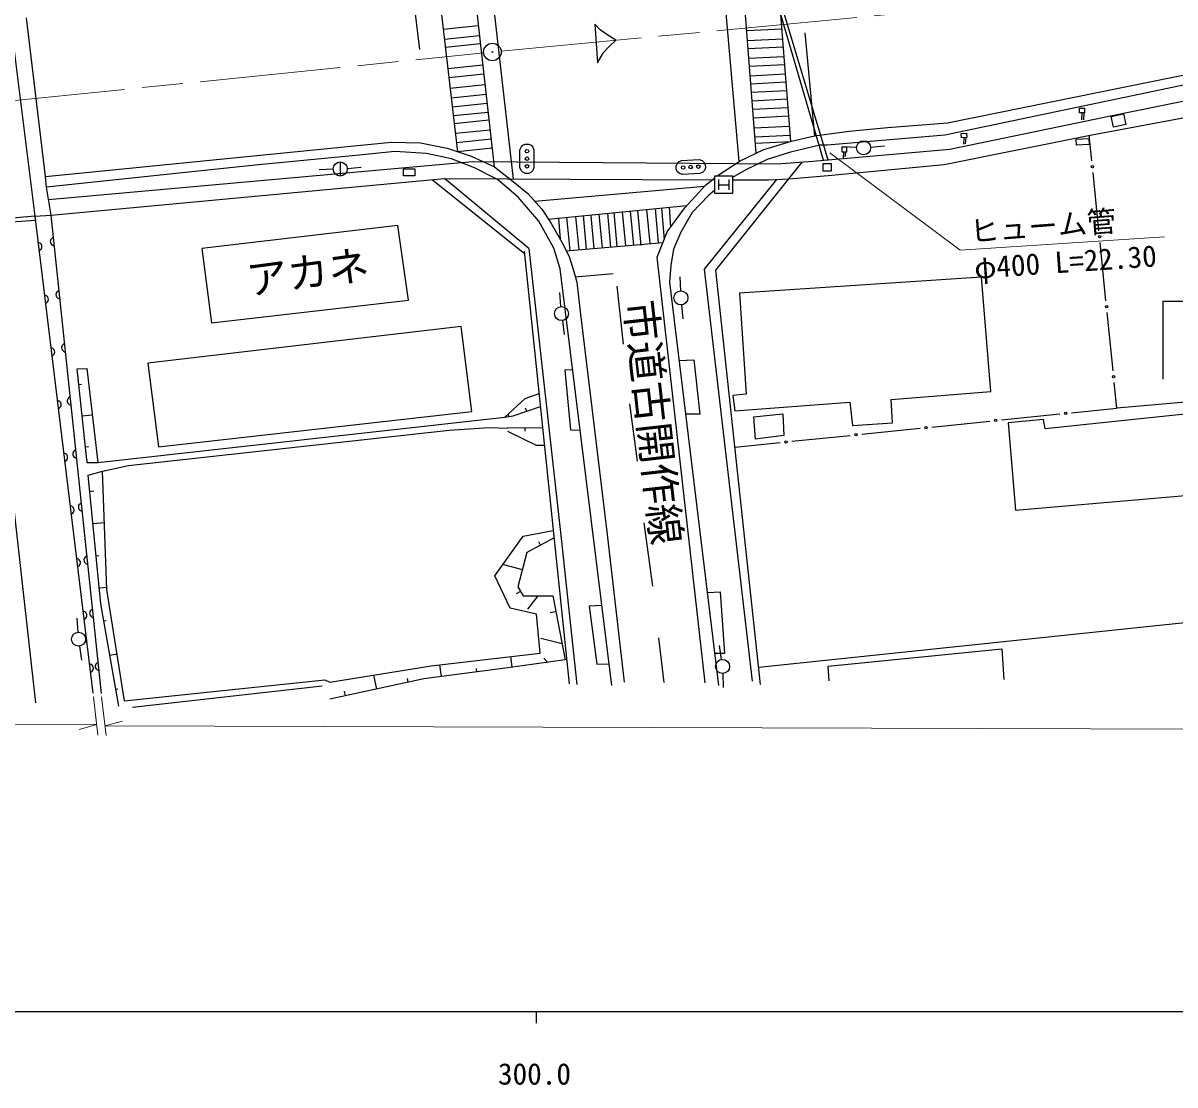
# Model space of a CAD drawing. Units: millimetres, scale not verified. Extents: x 40000 to 680000, y 20000 to 380000.
# Drawn here: x 324181 to 422525, y 198715 to 289403 of the extents above; entities that cross this region are included whole.
import ezdxf
from ezdxf.enums import TextEntityAlignment as Align

# ---------------------------------------------------------------- set-up
doc = ezdxf.new("R2010")
doc.units = ezdxf.units.MM
doc.header["$LTSCALE"] = 1000
doc.linetypes.add('CHAIN', pattern=[18.5, 12, -1.5, 3.5, -1.5])
for name, color, linetype, lineweight in [('M-BGD', 7, 'Continuous', 25), ('M-BMK', 2, 'CHAIN', 13), ('M-BMK-SRVR', 3, 'Continuous', 25), ('M-STR-HTXT', 7, 'Continuous', 13), ('M-STR-STRC', 7, 'Continuous', 25), ('M-TTL-BAND', 7, 'Continuous', 25)]:
    doc.layers.add(name, color=color, linetype=linetype, lineweight=lineweight)
doc.layers.add('M-BMK-HTXT', color=7, linetype='Continuous')
doc.styles.add('ＭＳ ゴシック', font='')
doc.styles.get('ＭＳ ゴシック').set_extended_font_data('MS Gothic')

msp = doc.modelspace()

# ---------------------------------------------------------------- linework, layer by layer
at = {"layer": 'M-BGD'}
for p, q in [((363525, 297916), (366022, 276082)), ((362197, 296737), (364404, 277129)), ((383652, 296561), (385296, 277565)), ((386779, 278297), (385413, 296137)), ((392522, 277679), (386923, 296782)), ((387241, 296600), (392878, 277710)), ((388418, 295803), (389708, 279277)), ((322495, 294585), (325179, 272921)), ((359367, 294715), (361281, 278414)), ((357223, 293705), (358024, 287139)), ((326104, 276284), (324467, 289858)), ((360051, 288885), (363046, 289196)), ((372985, 289303), (373212, 286009)), ((373442, 288821), (372985, 289303)), ((360152, 288023), (363143, 288334)), ((374024, 288421), (373442, 288821)), ((374782, 287926), (374024, 288421)), ((385976, 288774), (388955, 288919)), ((391789, 279778), (390964, 288556)), ((360234, 287331), (363221, 287641)), ((373733, 286894), (374206, 287367)), ((374206, 287367), (374782, 287926)), ((386043, 287909), (389023, 288055)), ((386095, 287230), (389076, 287376)), ((373212, 286009), (373733, 286894)), ((386157, 286413), (389139, 286559)), ((360446, 285526), (363424, 285835)), ((386210, 285728), (389193, 285873)), ((360537, 284744), (363512, 285053)), ((386272, 284908), (389257, 285054)), ((386325, 284223), (389310, 284368)), ((417166, 281514), (433305, 284772)), ((360644, 283832), (363615, 284141)), ((360739, 283024), (363706, 283333)), ((386380, 283498), (389367, 283644)), ((415273, 279829), (434053, 283348)), ((360829, 282257), (363792, 282564)), ((386436, 282772), (389424, 282917)), ((360919, 281493), (363878, 281801)), ((386492, 282048), (389480, 282193)), ((386547, 281321), (389537, 281467)), ((403312, 278621), (417166, 281514)), ((414371, 281727), (414371, 282134)), ((414371, 282134), (414807, 282134)), ((414807, 281727), (414371, 281727)), ((414569, 281727), (414533, 281131)), ((414755, 281727), (414719, 281131)), ((414807, 282134), (414807, 281727)), ((417071, 281423), (418118, 281656)), ((417275, 280506), (417071, 281423)), ((418118, 281656), (418322, 280738)), ((360996, 280837), (363952, 281144)), ((361096, 279984), (364048, 280291)), ((386613, 280461), (389604, 280607)), ((418322, 280738), (417275, 280506)), ((361189, 279198), (364137, 279504)), ((386673, 279678), (389665, 279824)), ((402829, 277321), (415273, 279829)), ((404283, 279980), (404720, 280009)), ((404308, 279604), (404283, 279980)), ((404745, 279633), (404308, 279604)), ((404495, 279616), (404460, 279051)), ((404660, 279628), (404628, 279088)), ((404720, 280009), (404745, 279633)), ((414078, 279485), (415183, 279543)), ((414105, 278964), (414078, 279485)), ((415183, 279543), (415210, 279022)), ((415433, 277621), (415211, 279816)), ((361279, 278425), (364224, 278731)), ((366600, 278566), (366700, 278816)), ((366600, 277066), (366600, 278566)), ((366700, 278816), (366850, 278966)), ((366850, 278966), (367050, 279066)), ((367050, 279066), (367350, 279066)), ((367350, 279066), (367550, 278966)), ((367550, 278966), (367700, 278816)), ((367700, 278816), (367800, 278566)), ((367800, 278566), (367800, 277066)), ((386715, 279135), (389708, 279281)), ((391612, 277599), (403312, 278621)), ((394114, 278389), (394114, 278825)), ((394114, 278825), (394492, 278825)), ((394492, 278389), (394114, 278389)), ((395344, 278782), (394146, 278842)), ((394217, 278389), (394187, 277897)), ((394395, 278389), (394351, 277972)), ((394492, 278825), (394492, 278389)), ((396541, 278808), (397736, 278920)), ((415210, 279022), (414105, 278964)), ((326358, 274342), (362567, 277574)), ((351259, 277539), (351259, 276339)), ((362567, 277574), (388561, 277373)), ((379930, 277187), (380019, 277392)), ((380019, 277392), (380160, 277550)), ((380160, 277550), (380404, 277664)), ((380404, 277664), (381902, 277747)), ((381902, 277747), (382157, 277661)), ((382157, 277661), (382315, 277520)), ((382315, 277520), (382426, 277325)), ((383320, 268291), (390708, 277532)), ((388561, 277373), (391612, 277599)), ((392496, 276766), (392496, 277402)), ((392496, 277402), (393177, 277402)), ((393177, 277402), (393177, 276766)), ((350660, 276910), (349461, 276853)), ((351857, 276989), (353053, 277088)), ((356669, 276342), (356669, 276953)), ((356669, 276953), (357628, 276953)), ((357628, 276953), (357628, 276342)), ((366700, 276816), (366600, 277066)), ((366850, 276666), (366700, 276816)), ((367050, 276566), (366850, 276666)), ((367350, 276566), (367050, 276566)), ((367550, 276666), (367350, 276566)), ((367700, 276816), (367550, 276666)), ((367800, 277066), (367700, 276816)), ((379947, 276887), (379930, 277187)), ((380058, 276693), (379947, 276887)), ((380216, 276552), (380058, 276693)), ((380471, 276466), (380216, 276552)), ((381969, 276549), (380471, 276466)), ((382213, 276663), (381969, 276549)), ((382354, 276821), (382213, 276663)), ((382443, 277026), (382354, 276821)), ((382426, 277325), (382443, 277026)), ((389567, 276093), (392927, 276380)), ((393177, 276766), (392496, 276766)), ((392927, 276380), (402829, 277321)), ((416035, 271651), (415533, 276626)), ((326195, 275375), (326104, 276284)), ((326569, 273003), (326195, 275375)), ((326569, 273003), (360151, 276112)), ((357628, 276342), (356669, 276342)), ((359129, 276018), (367000, 269709)), ((360151, 276112), (370873, 276057)), ((367373, 270160), (360151, 276112)), ((367866, 274181), (382369, 275470)), ((370873, 276057), (383222, 276014)), ((388521, 276038), (382336, 268371)), ((383247, 274845), (383247, 276345)), ((383247, 276345), (384747, 276345)), ((383547, 276045), (383547, 275145)), ((383547, 275595), (384447, 275595)), ((384447, 276045), (384447, 275145)), ((384747, 276345), (384747, 274845)), ((384748, 276014), (387836, 276002)), ((387836, 276002), (389567, 276093)), ((384747, 274845), (383247, 274845)), ((369021, 272667), (380838, 273814)), ((376647, 273407), (376930, 270417)), ((377410, 273481), (377687, 270563)), ((378134, 273551), (378411, 270626)), ((378698, 273606), (378921, 270915)), ((379339, 273668), (379470, 271964)), ((321240, 272602), (325177, 272935)), ((321271, 272303), (325223, 272564)), ((325179, 272921), (326569, 273003)), ((325179, 272921), (330145, 232187)), ((330884, 232139), (326569, 273003)), ((369892, 272752), (370048, 270935)), ((370886, 269973), (370615, 272822)), ((371350, 272893), (371621, 270037)), ((371999, 272956), (372270, 270093)), ((372661, 272939), (372926, 270150)), ((373338, 273086), (373611, 270209)), ((374065, 273157), (374339, 270273)), ((374609, 273209), (374883, 270320)), ((375336, 273280), (375611, 270383)), ((376028, 273347), (376303, 270443)), ((356175, 272111), (339453, 270157)), ((357084, 265749), (356175, 272111)), ((325541, 270644), (325455, 270661)), ((325616, 270611), (325541, 270644)), ((325694, 270550), (325616, 270611)), ((325744, 270485), (325694, 270550)), ((325782, 270405), (325744, 270485)), ((326529, 270847), (326510, 270761)), ((326510, 270761), (326522, 270649)), ((326522, 270649), (326559, 270569)), ((326564, 270921), (326529, 270847)), ((326559, 270569), (326608, 270503)), ((326626, 270998), (326564, 270921)), ((326608, 270503), (326685, 270441)), ((326691, 271047), (326626, 270998)), ((326772, 271084), (326691, 271047)), ((370562, 269945), (378820, 270662)), ((416636, 265682), (416135, 270656)), ((325539, 269967), (325619, 270004)), ((325619, 270004), (325684, 270055)), ((325684, 270055), (325745, 270133)), ((325745, 270133), (325778, 270207)), ((325778, 270207), (325796, 270294)), ((325796, 270294), (325782, 270405)), ((326685, 270441), (326759, 270407)), ((326759, 270407), (326845, 270388)), ((339453, 270157), (340271, 263795)), ((366978, 269921), (370809, 232958)), ((367373, 270160), (370123, 245370)), ((371330, 267739), (374559, 268013)), ((380326, 266528), (380286, 267727)), ((382336, 268371), (386441, 233185)), ((387150, 232924), (383320, 268291)), ((406022, 267700), (385347, 266337)), ((406817, 257931), (406022, 267700)), ((327170, 266513), (327105, 266463)), ((327251, 266549), (327170, 266513)), ((374877, 266922), (375422, 261969)), ((326090, 266144), (326003, 266162)), ((326165, 266111), (326090, 266144)), ((326243, 266050), (326165, 266111)), ((326168, 265505), (326232, 265555)), ((326232, 265555), (326293, 265633)), ((326293, 265986), (326243, 266050)), ((326331, 265906), (326293, 265986)), ((326293, 265633), (326327, 265708)), ((326327, 265708), (326344, 265795)), ((326344, 265795), (326331, 265906)), ((327008, 266312), (326989, 266226)), ((326989, 266226), (327001, 266115)), ((327001, 266115), (327038, 266034)), ((327043, 266386), (327008, 266312)), ((327038, 266034), (327087, 265969)), ((327105, 266463), (327043, 266386)), ((327087, 265969), (327164, 265907)), ((327164, 265907), (327238, 265872)), ((327238, 265872), (327324, 265853)), ((340271, 263795), (357084, 265749)), ((370106, 265184), (370014, 266381)), ((385347, 266337), (385915, 257704)), ((326088, 265467), (326168, 265505)), ((380402, 265331), (380513, 264136)), ((417238, 259712), (416737, 264687)), ((370223, 263990), (370365, 262799)), ((361588, 263485), (334836, 260361)), ((362497, 256215), (361588, 263485)), ((326639, 261645), (326552, 261663)), ((326713, 261612), (326639, 261645)), ((326791, 261551), (326713, 261612)), ((327487, 261778), (327468, 261691)), ((327468, 261691), (327480, 261580)), ((327521, 261852), (327487, 261778)), ((327584, 261929), (327521, 261852)), ((327649, 261978), (327584, 261929)), ((327729, 262015), (327649, 261978)), ((326636, 260968), (326716, 261006)), ((326716, 261006), (326781, 261056)), ((326781, 261056), (326842, 261134)), ((326841, 261486), (326791, 261551)), ((326879, 261406), (326841, 261486)), ((326842, 261134), (326875, 261208)), ((326875, 261208), (326893, 261295)), ((326893, 261295), (326879, 261406)), ((327480, 261580), (327516, 261499)), ((327516, 261499), (327566, 261434)), ((327566, 261434), (327642, 261372)), ((327642, 261372), (327716, 261337)), ((327716, 261337), (327803, 261318)), ((380199, 260574), (381453, 260643)), ((381453, 260643), (381948, 255990)), ((328796, 259863), (329614, 259908)), ((329614, 252093), (328796, 259863)), ((329614, 259908), (330578, 251867)), ((334836, 260361), (335745, 253205)), ((371112, 259780), (370432, 259753)), ((370432, 259753), (370921, 254658)), ((417560, 256522), (417339, 258717)), ((328935, 258530), (329185, 258556)), ((367062, 257331), (368237, 257774)), ((385915, 257704), (384779, 257590)), ((398297, 257249), (406817, 257931)), ((322392, 256826), (325232, 231355)), ((327187, 257146), (327100, 257163)), ((327262, 257112), (327187, 257146)), ((327340, 257051), (327262, 257112)), ((327390, 256987), (327340, 257051)), ((327428, 256907), (327390, 256987)), ((327390, 256635), (327424, 256709)), ((327424, 256709), (327441, 256796)), ((327441, 256796), (327428, 256907)), ((327966, 257243), (327947, 257157)), ((327947, 257157), (327959, 257045)), ((327959, 257045), (327995, 256965)), ((328000, 257317), (327966, 257243)), ((327995, 256965), (328044, 256900)), ((328062, 257394), (328000, 257317)), ((328044, 256900), (328121, 256837)), ((328128, 257443), (328062, 257394)), ((328121, 256837), (328195, 256803)), ((328208, 257480), (328128, 257443)), ((328195, 256803), (328282, 256784)), ((365317, 255731), (367062, 257331)), ((375963, 256874), (376602, 251975)), ((384779, 257590), (384950, 256284)), ((384950, 256284), (394776, 257022)), ((394776, 257022), (395003, 255034)), ((398411, 255261), (398297, 257249)), ((429409, 257567), (417560, 256522)), ((327185, 256468), (327265, 256506)), ((327265, 256506), (327329, 256557)), ((327329, 256557), (327390, 256635)), ((329215, 255865), (330088, 255956)), ((330578, 251867), (365317, 255731)), ((335745, 253205), (362497, 256215)), ((365317, 255731), (366015, 255847)), ((365666, 255789), (365628, 256016)), ((366015, 255847), (368352, 256666)), ((367183, 256257), (367089, 256526)), ((381948, 255990), (380756, 255990)), ((386542, 255766), (389041, 256038)), ((386542, 255766), (386678, 253857)), ((389041, 256038), (389132, 254175)), ((407724, 255515), (412698, 256024)), ((425847, 256247), (411452, 254756)), ((413693, 256126), (417560, 256522)), ((360564, 254640), (363972, 254867)), ((363972, 254867), (365521, 254800)), ((368542, 254832), (365521, 254800)), ((367031, 254816), (367034, 254543)), ((395003, 255034), (398411, 255261)), ((395786, 254292), (400760, 254802)), ((401755, 254903), (406729, 255413)), ((411306, 255556), (408289, 255265)), ((408289, 255265), (408907, 247813)), ((411452, 254756), (411306, 255556)), ((333186, 251629), (360564, 254640)), ((365550, 254539), (367993, 253346)), ((370921, 254658), (371752, 254625)), ((389132, 254175), (386678, 253857)), ((389818, 253681), (394792, 254190)), ((328479, 252783), (328445, 252709)), ((328541, 252860), (328479, 252783)), ((328607, 252909), (328541, 252860)), ((328687, 252945), (328607, 252909)), ((329494, 253200), (329768, 253228)), ((367993, 253346), (368694, 253364)), ((384956, 253183), (388823, 253579)), ((327736, 252646), (327649, 252664)), ((327733, 251969), (327813, 252007)), ((327810, 252613), (327736, 252646)), ((327888, 252552), (327810, 252613)), ((327813, 252007), (327878, 252057)), ((327878, 252057), (327939, 252135)), ((327938, 252488), (327888, 252552)), ((327976, 252408), (327938, 252488)), ((327939, 252135), (327972, 252210)), ((327972, 252210), (327990, 252297)), ((327990, 252297), (327976, 252408)), ((328445, 252709), (328426, 252622)), ((328426, 252622), (328437, 252511)), ((328437, 252511), (328474, 252430)), ((328474, 252430), (328523, 252365)), ((328523, 252365), (328600, 252303)), ((328600, 252303), (328674, 252268)), ((328674, 252268), (328761, 252249)), ((329614, 252093), (329633, 251867)), ((329633, 251867), (330578, 251867)), ((329732, 250782), (330977, 251139)), ((330833, 239793), (329732, 250782)), ((330923, 251123), (331318, 241028)), ((330977, 251139), (333186, 251629)), ((329870, 249408), (330218, 249443)), ((408907, 247813), (426683, 249340)), ((328284, 248147), (328197, 248165)), ((328359, 248114), (328284, 248147)), ((328437, 248053), (328359, 248114)), ((328487, 247988), (328437, 248053)), ((328525, 247908), (328487, 247988)), ((328538, 247797), (328525, 247908)), ((328923, 248174), (328904, 248087)), ((328904, 248087), (328916, 247976)), ((328916, 247976), (328953, 247895)), ((328958, 248248), (328923, 248174)), ((328953, 247895), (329002, 247830)), ((329020, 248325), (328958, 248248)), ((329002, 247830), (329079, 247768)), ((329085, 248374), (329020, 248325)), ((329166, 248411), (329085, 248374)), ((328282, 247470), (328362, 247508)), ((328362, 247508), (328426, 247558)), ((328426, 247558), (328487, 247636)), ((328487, 247636), (328521, 247710)), ((328521, 247710), (328538, 247797)), ((329079, 247768), (329153, 247734)), ((329153, 247734), (329239, 247715)), ((330145, 246661), (331125, 246759)), ((366886, 245593), (369452, 246055)), ((377190, 246713), (377928, 241317)), ((364464, 242191), (366886, 245593)), ((369516, 245429), (367196, 244193)), ((368356, 244811), (368204, 245097)), ((370123, 245370), (371459, 232923)), ((330420, 243914), (330659, 243938)), ((367196, 244193), (366433, 241249)), ((328833, 243648), (328746, 243665)), ((328830, 242970), (328910, 243008)), ((328907, 243614), (328833, 243648)), ((328985, 243553), (328907, 243614)), ((328910, 243008), (328975, 243058)), ((328975, 243058), (329036, 243136)), ((329035, 243489), (328985, 243553)), ((329073, 243409), (329035, 243489)), ((329036, 243136), (329069, 243211)), ((329069, 243211), (329087, 243298)), ((329087, 243298), (329073, 243409)), ((329402, 243639), (329383, 243553)), ((329383, 243553), (329395, 243441)), ((329395, 243441), (329432, 243361)), ((329437, 243713), (329402, 243639)), ((329432, 243361), (329481, 243296)), ((329499, 243790), (329437, 243713)), ((329481, 243296), (329558, 243233)), ((329564, 243839), (329499, 243790)), ((329558, 243233), (329632, 243199)), ((329645, 243876), (329564, 243839)), ((329632, 243199), (329718, 243180)), ((366815, 242721), (365149, 243153)), ((365782, 239419), (364464, 242191)), ((330695, 241166), (331311, 241228)), ((331318, 241028), (332809, 231514)), ((366433, 241249), (366869, 240485)), ((366651, 240867), (366284, 240657)), ((366869, 240485), (369414, 240485)), ((368142, 240485), (367250, 239360)), ((369414, 240485), (370468, 235033)), ((382602, 240775), (383703, 240822)), ((383703, 240822), (384067, 235551)), ((329381, 239148), (329294, 239166)), ((329456, 239115), (329381, 239148)), ((329534, 239054), (329456, 239115)), ((329584, 238990), (329534, 239054)), ((329622, 238910), (329584, 238990)), ((329881, 239105), (329862, 239018)), ((329862, 239018), (329874, 238907)), ((329916, 239179), (329881, 239105)), ((329978, 239256), (329916, 239179)), ((330043, 239305), (329978, 239256)), ((330124, 239341), (330043, 239305)), ((332360, 231068), (330833, 239793)), ((368008, 238919), (365782, 239419)), ((369677, 239122), (369180, 239026)), ((373609, 239668), (372527, 239595)), ((372527, 239595), (373167, 234651)), ((386989, 234404), (431557, 239076)), ((328881, 237383), (328799, 238580)), ((329379, 238471), (329459, 238509)), ((329459, 238509), (329523, 238559)), ((329523, 238559), (329584, 238637)), ((329584, 238637), (329618, 238712)), ((329618, 238712), (329635, 238798)), ((329635, 238798), (329622, 238910)), ((329874, 238907), (329911, 238826)), ((329911, 238826), (329960, 238761)), ((329960, 238761), (330037, 238699)), ((330037, 238699), (330111, 238664)), ((330111, 238664), (330197, 238645)), ((331087, 238339), (331278, 238372)), ((368326, 235602), (368008, 238919)), ((329005, 236190), (329171, 235002)), ((370205, 236396), (368384, 236830)), ((378440, 236887), (378894, 233082)), ((383816, 235049), (383649, 236237)), ((331596, 235431), (332179, 235532)), ((359011, 234512), (364146, 235102)), ((364146, 235102), (368326, 235602)), ((365942, 234419), (365822, 235309)), ((368959, 234828), (368646, 235172)), ((384067, 235551), (383236, 235549)), ((392926, 234466), (407739, 235965)), ((407739, 235965), (407921, 233330)), ((329930, 234649), (329843, 234667)), ((330004, 234616), (329930, 234649)), ((330082, 234555), (330004, 234616)), ((330007, 234010), (330072, 234060)), ((330072, 234060), (330133, 234138)), ((330132, 234490), (330082, 234555)), ((330170, 234410), (330132, 234490)), ((330133, 234138), (330166, 234212)), ((330166, 234212), (330184, 234299)), ((330184, 234299), (330170, 234410)), ((330360, 234570), (330341, 234484)), ((330341, 234484), (330353, 234372)), ((330353, 234372), (330389, 234292)), ((330394, 234644), (330360, 234570)), ((330389, 234292), (330439, 234226)), ((330457, 234721), (330394, 234644)), ((330439, 234226), (330515, 234164)), ((330522, 234770), (330457, 234721)), ((330515, 234164), (330589, 234130)), ((330602, 234807), (330522, 234770)), ((330589, 234130), (330676, 234111)), ((350378, 233103), (359011, 234512)), ((365561, 234342), (358399, 233397)), ((359908, 233601), (359772, 234601)), ((362925, 234010), (362887, 234294)), ((370468, 235033), (365561, 234342)), ((373167, 234651), (374229, 234682)), ((393017, 233239), (392926, 234466)), ((329928, 233972), (330007, 234010)), ((332809, 231514), (349933, 233301)), ((349933, 233301), (350378, 233103)), ((358399, 233397), (350371, 231648)), ((354385, 232523), (354125, 233715)), ((357061, 233105), (356993, 233421)), ((383920, 233855), (383961, 232656)), ((332105, 232522), (332264, 232550)), ((333518, 230972), (349706, 232789)), ((351709, 231940), (351622, 232340))]:
    msp.add_line(p, q, dxfattribs=at)
for centre, radius in [((395944, 278752), 600), ((367200, 278466), 150), ((351259, 276939), 600), ((367200, 277816), 150), ((367200, 277166), 150), ((380537, 277070), 150), ((381186, 277106), 150), ((381835, 277142), 150), ((415483, 277124), 100), ((416085, 271154), 100), ((380346, 265928), 600), ((370152, 264586), 600), ((416687, 265184), 100), ((417288, 259214), 100), ((413195, 256075), 100), ((401258, 254852), 100), ((407227, 255464), 100), ((389320, 253630), 100), ((395289, 254241), 100), ((328922, 236784), 600), ((383900, 234454), 600)]:
    msp.add_circle(centre, radius, dxfattribs=at)
at = {"layer": 'M-BMK'}
for p, q in [((365000, 287000), (461973, 296186)), ((265696, 276895), (363507, 286853))]:
    msp.add_line(p, q, dxfattribs=at)
at = {"layer": 'M-BMK-SRVR'}
for radius in [750, 30]:
    msp.add_circle((364253, 286929), radius, dxfattribs=at)
at = {"layer": 'M-STR-HTXT'}
for p, q in [((393060, 278328), (404192, 270012)), ((404192, 270012), (421645, 271154)), ((330202, 231849), (330577, 228596)), ((331276, 228547), (330879, 231849)), ((276517, 229725), (330474, 229491)), ((330474, 229491), (328972, 229078)), ((331176, 229379), (332677, 229794)), ((331176, 229379), (569556, 228648))]:
    msp.add_line(p, q, dxfattribs=at)
at = {"layer": 'M-STR-STRC'}
for p, q in [((403111, 280885), (432493, 286830)), ((432440, 286031), (402878, 279830)), ((394714, 280158), (397985, 280485)), ((397985, 280485), (401293, 280739)), ((401293, 280739), (403111, 280885)), ((387430, 278611), (389793, 279302)), ((389793, 279302), (391756, 279774)), ((391756, 279774), (394714, 280158)), ((402878, 279830), (392836, 278966)), ((326104, 276284), (355614, 279224)), ((355909, 278444), (352865, 278126)), ((355614, 279224), (358113, 279167)), ((358636, 278262), (355909, 278444)), ((358113, 279167), (360385, 278713)), ((360385, 278713), (362430, 278031)), ((385395, 277629), (387430, 278611)), ((389700, 278376), (387701, 277740)), ((392200, 278966), (389700, 278376)), ((392836, 278966), (392200, 278966)), ((352865, 278126), (343994, 277258)), ((360771, 277808), (358636, 278262)), ((362725, 277035), (360771, 277808)), ((362430, 278031), (364418, 277122)), ((383445, 276349), (385395, 277629)), ((387701, 277740), (385887, 276866)), ((343994, 277258), (326195, 275375)), ((364679, 276036), (362725, 277035)), ((364418, 277122), (366179, 275759)), ((385887, 276866), (384748, 276219)), ((366451, 274536), (364679, 276036)), ((366179, 275759), (367278, 274839)), ((380669, 273631), (382450, 275557)), ((382450, 275557), (383240, 276182)), ((368223, 272491), (366451, 274536)), ((367278, 274839), (368478, 273494)), ((382706, 274685), (381297, 273231)), ((383240, 275121), (382706, 274685)), ((368478, 273494), (369241, 272331)), ((379179, 271559), (380669, 273631)), ((369496, 270174), (368223, 272491)), ((381297, 273231), (380340, 271548)), ((369241, 272331), (370186, 270695)), ((378314, 269395), (379179, 271559)), ((380340, 271548), (379704, 270094)), ((370186, 270695), (370804, 269459)), ((370041, 268402), (369496, 270174)), ((379704, 270094), (379477, 268685)), ((370804, 269459), (371204, 268187)), ((382412, 233058), (378314, 269395)), ((379477, 268685), (379386, 267276)), ((374459, 232830), (370041, 268402)), ((371204, 268187), (371459, 267278)), ((371459, 267278), (371750, 264770)), ((379386, 267276), (383567, 232824)), ((421477, 265638), (421477, 258996)), ((421477, 265638), (426332, 265638)), ((371750, 264770), (374060, 245726)), ((374060, 245726), (375498, 233118))]:
    msp.add_line(p, q, dxfattribs=at)
at = {"layer": 'M-TTL-BAND'}
for p, q in [((40000, 205000), (579000, 205000)), ((368000, 205000), (368000, 204000))]:
    msp.add_line(p, q, dxfattribs=at)

# ---------------------------------------------------------------- texts
at = {"layer": 'M-BGD', "style": 'ＭＳ ゴシック'}
msp.add_text('アカネ', height=2566, rotation=7.7, dxfattribs=at).set_placement((348491, 268127), align=Align.MIDDLE_CENTER)
at = {"layer": 'M-BMK-HTXT', "style": 'ＭＳ ゴシック'}
msp.add_text('市道古開作線', height=2566, rotation=276.4, dxfattribs=at).set_placement((378000, 255300), align=Align.MIDDLE_CENTER)
at = {"layer": 'M-STR-HTXT', "style": 'ＭＳ ゴシック'}
for s, rotation, p in [('ヒューム管', 4.3, (411258, 272068)), ('φ400 L=22.30', 3.9, (413173, 269007))]:
    msp.add_text(s, height=1833, rotation=rotation, dxfattribs=at).set_placement(p, align=Align.MIDDLE_CENTER)
at = {"layer": 'M-TTL-BAND', "style": 'ＭＳ ゴシック'}
msp.add_text('300.0', height=1833, dxfattribs=at).set_placement((367844, 198195), align=Align.BOTTOM_CENTER)

doc.saveas('drawing.dxf')
